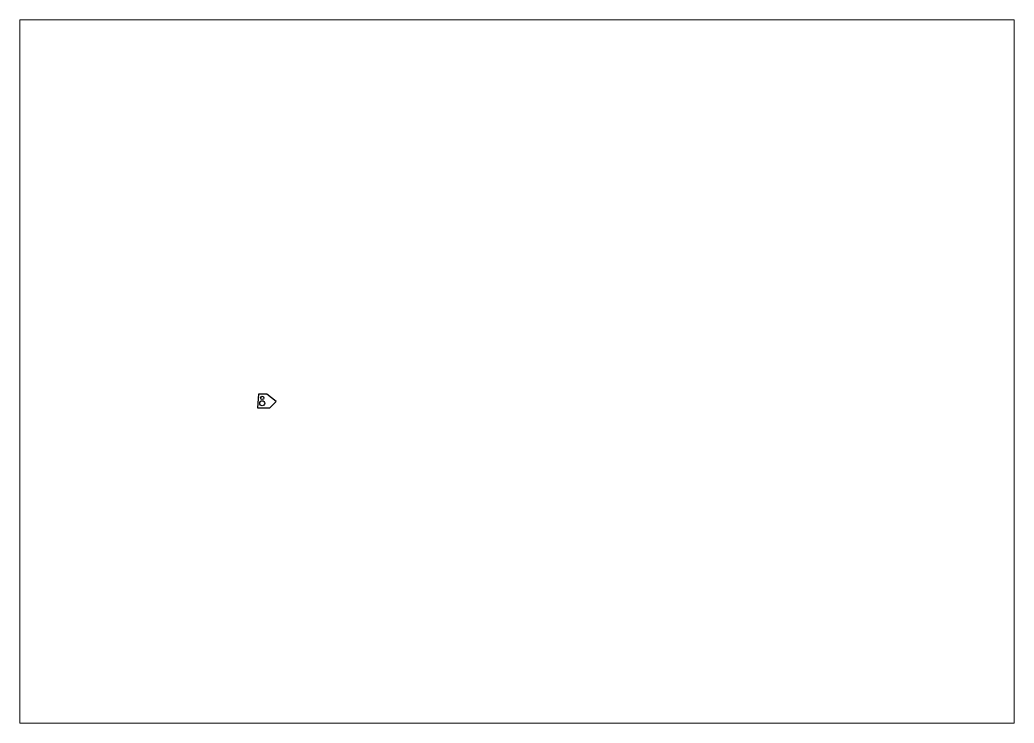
# Paper-space layout 'Layout1' of a CAD drawing. Header units: millimetres. Extents: x 30 to 267, y 21 to 189.
import ezdxf

# ---------------------------------------------------------------- set-up
doc = ezdxf.new("R2010")
doc.units = ezdxf.units.MM

psp = doc.layouts.get("Layout1")

# ---------------------------------------------------------------- linework, layer by layer
for p, q in [((86.72, 99.56), (86.45, 96.3)), ((88.72, 99.56), (86.72, 99.56)), ((90.95, 97.8), (88.72, 99.56)), ((89.45, 96.3), (90.95, 97.8)), ((86.45, 96.3), (89.45, 96.3))]:
    psp.add_line(p, q)
for centre, radius in [((87.61, 97.4), 0.6), ((87.61, 98.69), 0.4)]:
    psp.add_circle(centre, radius)

# ---------------------------------------------------------------- viewports
at = {"layer": '0'}
psp.add_viewport(center=(148.5, 105), size=(237.6, 168), view_center_point=(300, 250), view_height=505.2724, dxfattribs=at)

doc.saveas('drawing.dxf')
